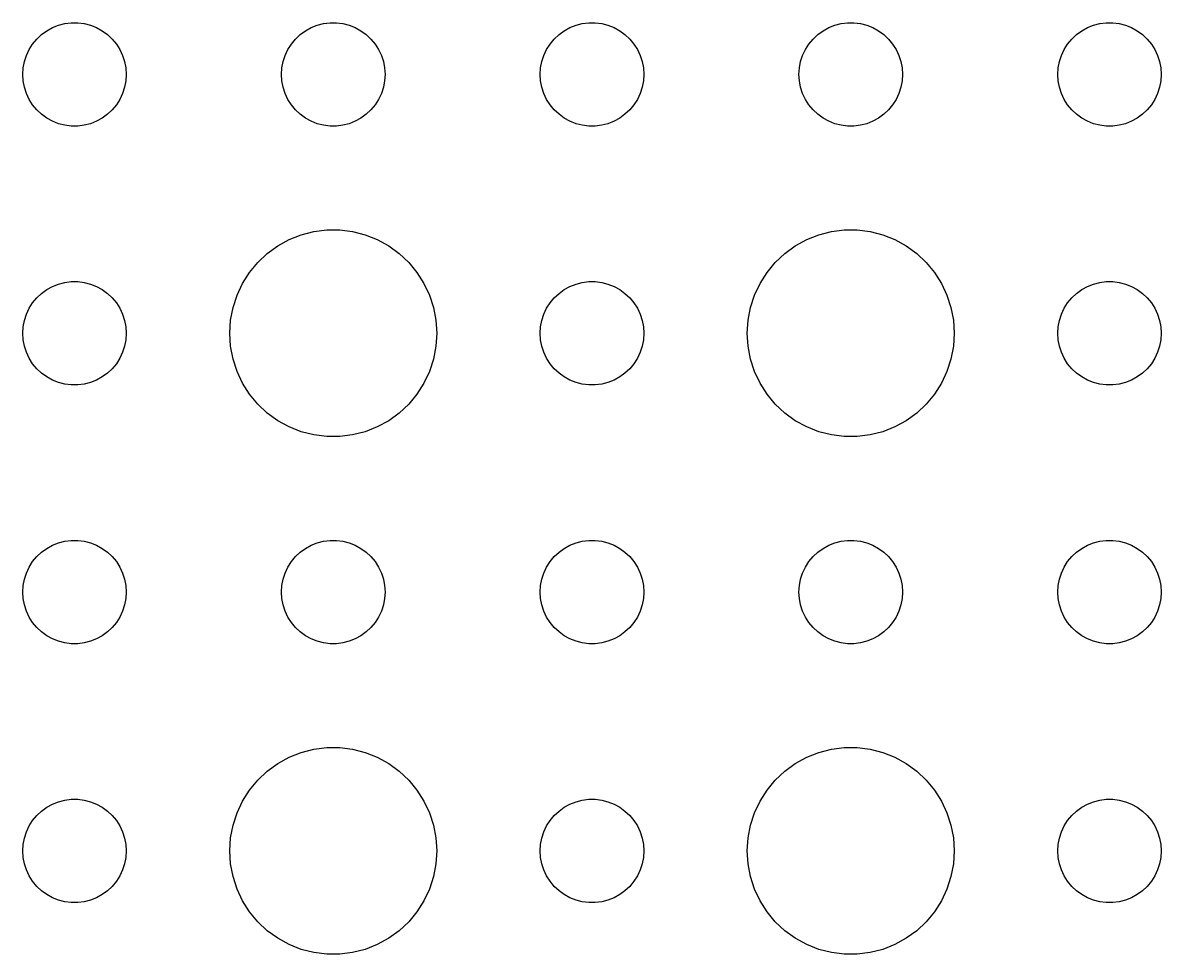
# Model space of a CAD drawing. Header units: metres. Extents: x -74 to 74, y -52 to 52.
# Drawn here: x -1.5 to 31.5, y -2.99 to 24 of the extents above; entities that cross this region are included whole.
import ezdxf

# ---------------------------------------------------------------- set-up
doc = ezdxf.new("R2010")
doc.units = ezdxf.units.M

msp = doc.modelspace()

# ---------------------------------------------------------------- linework, layer by layer
for p, q in [((-0.956131, 23.6558), (-0.803726, 23.7665)), ((-0.803726, 23.7665), (-0.638657, 23.8572)), ((-0.638657, 23.8572), (-0.463516, 23.9266)), ((-0.463516, 23.9266), (-0.281067, 23.9734)), ((-0.281067, 23.9734), (-0.094177, 23.997)), ((-0.094177, 23.997), (0.094177, 23.997)), ((0.094177, 23.997), (0.281067, 23.9734)), ((0.281067, 23.9734), (0.463516, 23.9266)), ((0.463516, 23.9266), (0.638657, 23.8572)), ((0.638657, 23.8572), (0.803726, 23.7665)), ((0.803726, 23.7665), (0.956131, 23.6558)), ((6.54385, 23.6558), (6.69626, 23.7665)), ((6.69626, 23.7665), (6.86133, 23.8572)), ((6.86133, 23.8572), (7.03647, 23.9266)), ((7.03647, 23.9266), (7.21892, 23.9734)), ((7.21892, 23.9734), (7.40581, 23.997)), ((7.40581, 23.997), (7.59418, 23.997)), ((7.59418, 23.997), (7.78107, 23.9734)), ((7.78107, 23.9734), (7.96352, 23.9266)), ((7.96352, 23.9266), (8.13866, 23.8572)), ((8.13866, 23.8572), (8.30373, 23.7665)), ((8.30373, 23.7665), (8.45613, 23.6558)), ((14.0439, 23.6558), (14.1963, 23.7665)), ((14.1963, 23.7665), (14.3613, 23.8572)), ((14.3613, 23.8572), (14.5365, 23.9266)), ((14.5365, 23.9266), (14.7189, 23.9734)), ((14.7189, 23.9734), (14.9058, 23.997)), ((14.9058, 23.997), (15.0942, 23.997)), ((15.0942, 23.997), (15.2811, 23.9734)), ((15.2811, 23.9734), (15.4635, 23.9266)), ((15.4635, 23.9266), (15.6387, 23.8572)), ((15.6387, 23.8572), (15.8037, 23.7665)), ((15.8037, 23.7665), (15.9561, 23.6558)), ((21.5439, 23.6558), (21.6963, 23.7665)), ((21.6963, 23.7665), (21.8613, 23.8572)), ((21.8613, 23.8572), (22.0365, 23.9266)), ((22.0365, 23.9266), (22.2189, 23.9734)), ((22.2189, 23.9734), (22.4058, 23.997)), ((22.4058, 23.997), (22.5942, 23.997)), ((22.5942, 23.997), (22.7811, 23.9734)), ((22.7811, 23.9734), (22.9635, 23.9266)), ((22.9635, 23.9266), (23.1387, 23.8572)), ((23.1387, 23.8572), (23.3037, 23.7665)), ((23.3037, 23.7665), (23.4561, 23.6558)), ((29.0439, 23.6558), (29.1963, 23.7665)), ((29.1963, 23.7665), (29.3613, 23.8572)), ((29.3613, 23.8572), (29.5365, 23.9266)), ((29.5365, 23.9266), (29.7189, 23.9734)), ((29.7189, 23.9734), (29.9058, 23.997)), ((29.9058, 23.997), (30.0942, 23.997)), ((30.0942, 23.997), (30.2811, 23.9734)), ((30.2811, 23.9734), (30.4635, 23.9266)), ((30.4635, 23.9266), (30.6387, 23.8572)), ((30.6387, 23.8572), (30.8037, 23.7665)), ((30.8037, 23.7665), (30.9561, 23.6558)), ((-1.21352, 23.3817), (-1.09344, 23.5268)), ((-1.09344, 23.5268), (-0.956131, 23.6558)), ((0.956131, 23.6558), (1.09344, 23.5268)), ((1.09344, 23.5268), (1.21352, 23.3817)), ((6.28647, 23.3817), (6.40654, 23.5268)), ((6.40654, 23.5268), (6.54385, 23.6558)), ((8.45613, 23.6558), (8.59344, 23.5268)), ((8.59344, 23.5268), (8.71352, 23.3817)), ((13.7865, 23.3817), (13.9065, 23.5268)), ((13.9065, 23.5268), (14.0439, 23.6558)), ((15.9561, 23.6558), (16.0934, 23.5268)), ((16.0934, 23.5268), (16.2135, 23.3817)), ((21.2865, 23.3817), (21.4065, 23.5268)), ((21.4065, 23.5268), (21.5439, 23.6558)), ((23.4561, 23.6558), (23.5934, 23.5268)), ((23.5934, 23.5268), (23.7135, 23.3817)), ((28.7865, 23.3817), (28.9065, 23.5268)), ((28.9065, 23.5268), (29.0439, 23.6558)), ((30.9561, 23.6558), (31.0934, 23.5268)), ((31.0934, 23.5268), (31.2135, 23.3817)), ((-1.39465, 23.0522), (-1.31445, 23.2226)), ((-1.31445, 23.2226), (-1.21352, 23.3817)), ((1.21352, 23.3817), (1.31445, 23.2226)), ((1.31445, 23.2226), (1.39465, 23.0522)), ((6.10533, 23.0522), (6.18553, 23.2226)), ((6.18553, 23.2226), (6.28647, 23.3817)), ((8.71352, 23.3817), (8.81445, 23.2226)), ((8.81445, 23.2226), (8.89465, 23.0522)), ((13.6053, 23.0522), (13.6855, 23.2226)), ((13.6855, 23.2226), (13.7865, 23.3817)), ((16.2135, 23.3817), (16.3145, 23.2226)), ((16.3145, 23.2226), (16.3947, 23.0522)), ((21.1053, 23.0522), (21.1855, 23.2226)), ((21.1855, 23.2226), (21.2865, 23.3817)), ((23.7135, 23.3817), (23.8145, 23.2226)), ((23.8145, 23.2226), (23.8947, 23.0522)), ((28.6053, 23.0522), (28.6855, 23.2226)), ((28.6855, 23.2226), (28.7865, 23.3817)), ((31.2135, 23.3817), (31.3145, 23.2226)), ((31.3145, 23.2226), (31.3947, 23.0522)), ((-1.48816, 22.688), (-1.45287, 22.873)), ((-1.45287, 22.873), (-1.39465, 23.0522)), ((1.39465, 23.0522), (1.45287, 22.873)), ((1.45287, 22.873), (1.48816, 22.688)), ((6.01183, 22.688), (6.04712, 22.873)), ((6.04712, 22.873), (6.10533, 23.0522)), ((8.89465, 23.0522), (8.95287, 22.873)), ((8.95287, 22.873), (8.98816, 22.688)), ((13.5118, 22.688), (13.5471, 22.873)), ((13.5471, 22.873), (13.6053, 23.0522)), ((16.3947, 23.0522), (16.4529, 22.873)), ((16.4529, 22.873), (16.4882, 22.688)), ((21.0118, 22.688), (21.0471, 22.873)), ((21.0471, 22.873), (21.1053, 23.0522)), ((23.8947, 23.0522), (23.9529, 22.873)), ((23.9529, 22.873), (23.9882, 22.688)), ((28.5118, 22.688), (28.5471, 22.873)), ((28.5471, 22.873), (28.6053, 23.0522)), ((31.3947, 23.0522), (31.4529, 22.873)), ((31.4529, 22.873), (31.4882, 22.688)), ((-1.5, 22.5), (-1.48816, 22.688)), ((-1.48816, 22.312), (-1.5, 22.5)), ((1.48816, 22.688), (1.5, 22.5)), ((1.5, 22.5), (1.48816, 22.312)), ((6, 22.5), (6.01183, 22.688)), ((6.01183, 22.312), (6, 22.5)), ((8.98816, 22.688), (9, 22.5)), ((9, 22.5), (8.98816, 22.312)), ((13.5, 22.5), (13.5118, 22.688)), ((13.5118, 22.312), (13.5, 22.5)), ((16.4882, 22.688), (16.5, 22.5)), ((16.5, 22.5), (16.4882, 22.312)), ((21, 22.5), (21.0118, 22.688)), ((21.0118, 22.312), (21, 22.5)), ((23.9882, 22.688), (24, 22.5)), ((24, 22.5), (23.9882, 22.312)), ((28.5, 22.5), (28.5118, 22.688)), ((28.5118, 22.312), (28.5, 22.5)), ((31.4882, 22.688), (31.5, 22.5)), ((31.5, 22.5), (31.4882, 22.312)), ((-1.45287, 22.127), (-1.48816, 22.312)), ((-1.39465, 21.9478), (-1.45287, 22.127)), ((1.45287, 22.127), (1.39465, 21.9478)), ((1.48816, 22.312), (1.45287, 22.127)), ((6.04712, 22.127), (6.01183, 22.312)), ((6.10533, 21.9478), (6.04712, 22.127)), ((8.95287, 22.127), (8.89465, 21.9478)), ((8.98816, 22.312), (8.95287, 22.127)), ((13.5471, 22.127), (13.5118, 22.312)), ((13.6053, 21.9478), (13.5471, 22.127)), ((16.4529, 22.127), (16.3947, 21.9478)), ((16.4882, 22.312), (16.4529, 22.127)), ((21.0471, 22.127), (21.0118, 22.312)), ((21.1053, 21.9478), (21.0471, 22.127)), ((23.9529, 22.127), (23.8947, 21.9478)), ((23.9882, 22.312), (23.9529, 22.127)), ((28.5471, 22.127), (28.5118, 22.312)), ((28.6053, 21.9478), (28.5471, 22.127)), ((31.4529, 22.127), (31.3947, 21.9478)), ((31.4882, 22.312), (31.4529, 22.127)), ((-1.31445, 21.7774), (-1.39465, 21.9478)), ((1.39465, 21.9478), (1.31445, 21.7774)), ((6.18553, 21.7774), (6.10533, 21.9478)), ((8.89465, 21.9478), (8.81445, 21.7774)), ((13.6855, 21.7774), (13.6053, 21.9478)), ((16.3947, 21.9478), (16.3145, 21.7774)), ((21.1855, 21.7774), (21.1053, 21.9478)), ((23.8947, 21.9478), (23.8145, 21.7774)), ((28.6855, 21.7774), (28.6053, 21.9478)), ((31.3947, 21.9478), (31.3145, 21.7774)), ((-1.21352, 21.6183), (-1.31445, 21.7774)), ((-1.09344, 21.4732), (-1.21352, 21.6183)), ((-0.956131, 21.3442), (-1.09344, 21.4732)), ((1.09344, 21.4732), (0.956131, 21.3442)), ((1.21352, 21.6183), (1.09344, 21.4732)), ((1.31445, 21.7774), (1.21352, 21.6183)), ((6.28647, 21.6183), (6.18553, 21.7774)), ((6.40654, 21.4732), (6.28647, 21.6183)), ((6.54385, 21.3442), (6.40654, 21.4732)), ((8.59344, 21.4732), (8.45613, 21.3442)), ((8.71352, 21.6183), (8.59344, 21.4732)), ((8.81445, 21.7774), (8.71352, 21.6183)), ((13.7865, 21.6183), (13.6855, 21.7774)), ((13.9065, 21.4732), (13.7865, 21.6183)), ((14.0439, 21.3442), (13.9065, 21.4732)), ((16.0934, 21.4732), (15.9561, 21.3442)), ((16.2135, 21.6183), (16.0934, 21.4732)), ((16.3145, 21.7774), (16.2135, 21.6183)), ((21.2865, 21.6183), (21.1855, 21.7774)), ((21.4065, 21.4732), (21.2865, 21.6183)), ((21.5439, 21.3442), (21.4065, 21.4732)), ((23.5934, 21.4732), (23.4561, 21.3442)), ((23.7135, 21.6183), (23.5934, 21.4732)), ((23.8145, 21.7774), (23.7135, 21.6183)), ((28.7865, 21.6183), (28.6855, 21.7774)), ((28.9065, 21.4732), (28.7865, 21.6183)), ((29.0439, 21.3442), (28.9065, 21.4732)), ((31.0934, 21.4732), (30.9561, 21.3442)), ((31.2135, 21.6183), (31.0934, 21.4732)), ((31.3145, 21.7774), (31.2135, 21.6183)), ((-0.803726, 21.2335), (-0.956131, 21.3442)), ((-0.638657, 21.1427), (-0.803726, 21.2335)), ((-0.463516, 21.0734), (-0.638657, 21.1427)), ((0.638657, 21.1427), (0.463516, 21.0734)), ((0.803726, 21.2335), (0.638657, 21.1427)), ((0.956131, 21.3442), (0.803726, 21.2335)), ((6.69626, 21.2335), (6.54385, 21.3442)), ((6.86133, 21.1427), (6.69626, 21.2335)), ((7.03647, 21.0734), (6.86133, 21.1427)), ((8.13866, 21.1427), (7.96352, 21.0734)), ((8.30373, 21.2335), (8.13866, 21.1427)), ((8.45613, 21.3442), (8.30373, 21.2335)), ((14.1963, 21.2335), (14.0439, 21.3442)), ((14.3613, 21.1427), (14.1963, 21.2335)), ((14.5365, 21.0734), (14.3613, 21.1427)), ((15.6387, 21.1427), (15.4635, 21.0734)), ((15.8037, 21.2335), (15.6387, 21.1427)), ((15.9561, 21.3442), (15.8037, 21.2335)), ((21.6963, 21.2335), (21.5439, 21.3442)), ((21.8613, 21.1427), (21.6963, 21.2335)), ((22.0365, 21.0734), (21.8613, 21.1427)), ((23.1387, 21.1427), (22.9635, 21.0734)), ((23.3037, 21.2335), (23.1387, 21.1427)), ((23.4561, 21.3442), (23.3037, 21.2335)), ((29.1963, 21.2335), (29.0439, 21.3442)), ((29.3613, 21.1427), (29.1963, 21.2335)), ((29.5365, 21.0734), (29.3613, 21.1427)), ((30.6387, 21.1427), (30.4635, 21.0734)), ((30.8037, 21.2335), (30.6387, 21.1427)), ((30.9561, 21.3442), (30.8037, 21.2335)), ((-0.281067, 21.0266), (-0.463516, 21.0734)), ((-0.094177, 21.003), (-0.281067, 21.0266)), ((0.094177, 21.003), (-0.094177, 21.003)), ((0.281067, 21.0266), (0.094177, 21.003)), ((0.463516, 21.0734), (0.281067, 21.0266)), ((7.21892, 21.0266), (7.03647, 21.0734)), ((7.40581, 21.003), (7.21892, 21.0266)), ((7.59418, 21.003), (7.40581, 21.003)), ((7.78107, 21.0266), (7.59418, 21.003)), ((7.96352, 21.0734), (7.78107, 21.0266)), ((14.7189, 21.0266), (14.5365, 21.0734)), ((14.9058, 21.003), (14.7189, 21.0266)), ((15.0942, 21.003), (14.9058, 21.003)), ((15.2811, 21.0266), (15.0942, 21.003)), ((15.4635, 21.0734), (15.2811, 21.0266)), ((22.2189, 21.0266), (22.0365, 21.0734)), ((22.4058, 21.003), (22.2189, 21.0266)), ((22.5942, 21.003), (22.4058, 21.003)), ((22.7811, 21.0266), (22.5942, 21.003)), ((22.9635, 21.0734), (22.7811, 21.0266)), ((29.7189, 21.0266), (29.5365, 21.0734)), ((29.9058, 21.003), (29.7189, 21.0266)), ((30.0942, 21.003), (29.9058, 21.003)), ((30.2811, 21.0266), (30.0942, 21.003)), ((30.4635, 21.0734), (30.2811, 21.0266)), ((6.22266, 17.7145), (6.57294, 17.8532)), ((6.57294, 17.8532), (6.93785, 17.9469)), ((6.93785, 17.9469), (7.31161, 17.9941)), ((7.31161, 17.9941), (7.68837, 17.9941)), ((7.68837, 17.9941), (8.06213, 17.9469)), ((8.06213, 17.9469), (8.42705, 17.8532)), ((8.42705, 17.8532), (8.77733, 17.7145)), ((21.2227, 17.7145), (21.5729, 17.8532)), ((21.5729, 17.8532), (21.9379, 17.9469)), ((21.9379, 17.9469), (22.3116, 17.9941)), ((22.3116, 17.9941), (22.6884, 17.9941)), ((22.6884, 17.9941), (23.0621, 17.9469)), ((23.0621, 17.9469), (23.427, 17.8532)), ((23.427, 17.8532), (23.7773, 17.7145)), ((5.58772, 17.3115), (5.89252, 17.533)), ((5.89252, 17.533), (6.22266, 17.7145)), ((8.77733, 17.7145), (9.10747, 17.533)), ((9.10747, 17.533), (9.41226, 17.3115)), ((20.5877, 17.3115), (20.8925, 17.533)), ((20.8925, 17.533), (21.2227, 17.7145)), ((23.7773, 17.7145), (24.1075, 17.533)), ((24.1075, 17.533), (24.4123, 17.3115)), ((5.31308, 17.0536), (5.58772, 17.3115)), ((9.41226, 17.3115), (9.6869, 17.0536)), ((20.3131, 17.0536), (20.5877, 17.3115)), ((24.4123, 17.3115), (24.6869, 17.0536)), ((5.07294, 16.7634), (5.31308, 17.0536)), ((9.6869, 17.0536), (9.92705, 16.7634)), ((20.0729, 16.7634), (20.3131, 17.0536)), ((24.6869, 17.0536), (24.927, 16.7634)), ((4.87108, 16.4453), (5.07294, 16.7634)), ((9.92705, 16.7634), (10.1289, 16.4453)), ((19.8711, 16.4453), (20.0729, 16.7634)), ((24.927, 16.7634), (25.1289, 16.4453)), ((-0.956131, 16.1558), (-0.803726, 16.2665)), ((-0.803726, 16.2665), (-0.638657, 16.3572)), ((-0.638657, 16.3572), (-0.463516, 16.4266)), ((-0.463516, 16.4266), (-0.281067, 16.4734)), ((-0.281067, 16.4734), (-0.094177, 16.497)), ((-0.094177, 16.497), (0.094177, 16.497)), ((0.094177, 16.497), (0.281067, 16.4734)), ((0.281067, 16.4734), (0.463516, 16.4266)), ((0.463516, 16.4266), (0.638657, 16.3572)), ((0.638657, 16.3572), (0.803726, 16.2665)), ((0.803726, 16.2665), (0.956131, 16.1558)), ((4.71066, 16.1044), (4.87108, 16.4453)), ((10.1289, 16.4453), (10.2893, 16.1044)), ((14.0439, 16.1558), (14.1963, 16.2665)), ((14.1963, 16.2665), (14.3613, 16.3572)), ((14.3613, 16.3572), (14.5365, 16.4266)), ((14.5365, 16.4266), (14.7189, 16.4734)), ((14.7189, 16.4734), (14.9058, 16.497)), ((14.9058, 16.497), (15.0942, 16.497)), ((15.0942, 16.497), (15.2811, 16.4734)), ((15.2811, 16.4734), (15.4635, 16.4266)), ((15.4635, 16.4266), (15.6387, 16.3572)), ((15.6387, 16.3572), (15.8037, 16.2665)), ((15.8037, 16.2665), (15.9561, 16.1558)), ((19.7107, 16.1044), (19.8711, 16.4453)), ((25.1289, 16.4453), (25.2893, 16.1044)), ((29.0439, 16.1558), (29.1963, 16.2665)), ((29.1963, 16.2665), (29.3613, 16.3572)), ((29.3613, 16.3572), (29.5365, 16.4266)), ((29.5365, 16.4266), (29.7189, 16.4734)), ((29.7189, 16.4734), (29.9058, 16.497)), ((29.9058, 16.497), (30.0942, 16.497)), ((30.0942, 16.497), (30.2811, 16.4734)), ((30.2811, 16.4734), (30.4635, 16.4266)), ((30.4635, 16.4266), (30.6387, 16.3572)), ((30.6387, 16.3572), (30.8037, 16.2665)), ((30.8037, 16.2665), (30.9561, 16.1558)), ((-1.31445, 15.7226), (-1.21352, 15.8817)), ((-1.21352, 15.8817), (-1.09344, 16.0268)), ((-1.09344, 16.0268), (-0.956131, 16.1558)), ((0.956131, 16.1558), (1.09344, 16.0268)), ((1.09344, 16.0268), (1.21352, 15.8817)), ((1.21352, 15.8817), (1.31445, 15.7226)), ((4.59424, 15.7461), (4.71066, 16.1044)), ((10.2893, 16.1044), (10.4057, 15.7461)), ((13.6855, 15.7226), (13.7865, 15.8817)), ((13.7865, 15.8817), (13.9065, 16.0268)), ((13.9065, 16.0268), (14.0439, 16.1558)), ((15.9561, 16.1558), (16.0934, 16.0268)), ((16.0934, 16.0268), (16.2135, 15.8817)), ((16.2135, 15.8817), (16.3145, 15.7226)), ((19.5942, 15.7461), (19.7107, 16.1044)), ((25.2893, 16.1044), (25.4057, 15.7461)), ((28.6855, 15.7226), (28.7865, 15.8817)), ((28.7865, 15.8817), (28.9065, 16.0268)), ((28.9065, 16.0268), (29.0439, 16.1558)), ((30.9561, 16.1558), (31.0934, 16.0268)), ((31.0934, 16.0268), (31.2135, 15.8817)), ((31.2135, 15.8817), (31.3145, 15.7226)), ((-1.45287, 15.373), (-1.39465, 15.5522)), ((-1.39465, 15.5522), (-1.31445, 15.7226)), ((1.31445, 15.7226), (1.39465, 15.5522)), ((1.39465, 15.5522), (1.45287, 15.373)), ((4.52365, 15.376), (4.59424, 15.7461)), ((10.4057, 15.7461), (10.4763, 15.376)), ((13.5471, 15.373), (13.6053, 15.5522)), ((13.6053, 15.5522), (13.6855, 15.7226)), ((16.3145, 15.7226), (16.3947, 15.5522)), ((16.3947, 15.5522), (16.4529, 15.373)), ((19.5237, 15.376), (19.5942, 15.7461)), ((25.4057, 15.7461), (25.4763, 15.376)), ((28.5471, 15.373), (28.6053, 15.5522)), ((28.6053, 15.5522), (28.6855, 15.7226)), ((31.3145, 15.7226), (31.3947, 15.5522)), ((31.3947, 15.5522), (31.4529, 15.373)), ((-1.5, 15), (-1.48816, 15.188)), ((-1.48816, 15.188), (-1.45287, 15.373)), ((1.45287, 15.373), (1.48816, 15.188)), ((1.48816, 15.188), (1.5, 15)), ((4.5, 15), (4.52365, 15.376)), ((10.4763, 15.376), (10.5, 15)), ((13.5, 15), (13.5118, 15.188)), ((13.5118, 15.188), (13.5471, 15.373)), ((16.4529, 15.373), (16.4882, 15.188)), ((16.4882, 15.188), (16.5, 15)), ((19.5, 15), (19.5237, 15.376)), ((25.4763, 15.376), (25.5, 15)), ((28.5, 15), (28.5118, 15.188)), ((28.5118, 15.188), (28.5471, 15.373)), ((31.4529, 15.373), (31.4882, 15.188)), ((31.4882, 15.188), (31.5, 15)), ((-1.48816, 14.812), (-1.5, 15)), ((1.5, 15), (1.48816, 14.812)), ((4.52365, 14.624), (4.5, 15)), ((10.5, 15), (10.4763, 14.624)), ((13.5118, 14.812), (13.5, 15)), ((16.5, 15), (16.4882, 14.812)), ((19.5237, 14.624), (19.5, 15)), ((25.5, 15), (25.4763, 14.624)), ((28.5118, 14.812), (28.5, 15)), ((31.5, 15), (31.4882, 14.812)), ((-1.45287, 14.627), (-1.48816, 14.812)), ((-1.39465, 14.4478), (-1.45287, 14.627)), ((1.45287, 14.627), (1.39465, 14.4478)), ((1.48816, 14.812), (1.45287, 14.627)), ((4.59424, 14.2539), (4.52365, 14.624)), ((10.4763, 14.624), (10.4057, 14.2539)), ((13.5471, 14.627), (13.5118, 14.812)), ((13.6053, 14.4478), (13.5471, 14.627)), ((16.4529, 14.627), (16.3947, 14.4478)), ((16.4882, 14.812), (16.4529, 14.627)), ((19.5942, 14.2539), (19.5237, 14.624)), ((25.4763, 14.624), (25.4057, 14.2539)), ((28.5471, 14.627), (28.5118, 14.812)), ((28.6053, 14.4478), (28.5471, 14.627)), ((31.4529, 14.627), (31.3947, 14.4478)), ((31.4882, 14.812), (31.4529, 14.627)), ((-1.31445, 14.2774), (-1.39465, 14.4478)), ((-1.21352, 14.1183), (-1.31445, 14.2774)), ((1.31445, 14.2774), (1.21352, 14.1183)), ((1.39465, 14.4478), (1.31445, 14.2774)), ((4.71066, 13.8956), (4.59424, 14.2539)), ((10.4057, 14.2539), (10.2893, 13.8956)), ((13.6855, 14.2774), (13.6053, 14.4478)), ((13.7865, 14.1183), (13.6855, 14.2774)), ((16.3145, 14.2774), (16.2135, 14.1183)), ((16.3947, 14.4478), (16.3145, 14.2774)), ((19.7107, 13.8956), (19.5942, 14.2539)), ((25.4057, 14.2539), (25.2893, 13.8956)), ((28.6855, 14.2774), (28.6053, 14.4478)), ((28.7865, 14.1183), (28.6855, 14.2774)), ((31.3145, 14.2774), (31.2135, 14.1183)), ((31.3947, 14.4478), (31.3145, 14.2774)), ((-1.09344, 13.9732), (-1.21352, 14.1183)), ((-0.956131, 13.8442), (-1.09344, 13.9732)), ((1.09344, 13.9732), (0.956131, 13.8442)), ((1.21352, 14.1183), (1.09344, 13.9732)), ((4.87108, 13.5547), (4.71066, 13.8956)), ((10.2893, 13.8956), (10.1289, 13.5547)), ((13.9065, 13.9732), (13.7865, 14.1183)), ((14.0439, 13.8442), (13.9065, 13.9732)), ((16.0934, 13.9732), (15.9561, 13.8442)), ((16.2135, 14.1183), (16.0934, 13.9732)), ((19.8711, 13.5547), (19.7107, 13.8956)), ((25.2893, 13.8956), (25.1289, 13.5547)), ((28.9065, 13.9732), (28.7865, 14.1183)), ((29.0439, 13.8442), (28.9065, 13.9732)), ((31.0934, 13.9732), (30.9561, 13.8442)), ((31.2135, 14.1183), (31.0934, 13.9732)), ((-0.803726, 13.7335), (-0.956131, 13.8442)), ((-0.638657, 13.6427), (-0.803726, 13.7335)), ((-0.463516, 13.5734), (-0.638657, 13.6427)), ((-0.281067, 13.5266), (-0.463516, 13.5734)), ((0.463516, 13.5734), (0.281067, 13.5266)), ((0.638657, 13.6427), (0.463516, 13.5734)), ((0.803726, 13.7335), (0.638657, 13.6427)), ((0.956131, 13.8442), (0.803726, 13.7335)), ((5.07294, 13.2366), (4.87108, 13.5547)), ((10.1289, 13.5547), (9.92705, 13.2366)), ((14.1963, 13.7335), (14.0439, 13.8442)), ((14.3613, 13.6427), (14.1963, 13.7335)), ((14.5365, 13.5734), (14.3613, 13.6427)), ((14.7189, 13.5266), (14.5365, 13.5734)), ((15.4635, 13.5734), (15.2811, 13.5266)), ((15.6387, 13.6427), (15.4635, 13.5734)), ((15.8037, 13.7335), (15.6387, 13.6427)), ((15.9561, 13.8442), (15.8037, 13.7335)), ((20.0729, 13.2366), (19.8711, 13.5547)), ((25.1289, 13.5547), (24.927, 13.2366)), ((29.1963, 13.7335), (29.0439, 13.8442)), ((29.3613, 13.6427), (29.1963, 13.7335)), ((29.5365, 13.5734), (29.3613, 13.6427)), ((29.7189, 13.5266), (29.5365, 13.5734)), ((30.4635, 13.5734), (30.2811, 13.5266)), ((30.6387, 13.6427), (30.4635, 13.5734)), ((30.8037, 13.7335), (30.6387, 13.6427)), ((30.9561, 13.8442), (30.8037, 13.7335)), ((-0.094177, 13.5029), (-0.281067, 13.5266)), ((0.094177, 13.5029), (-0.094177, 13.5029)), ((0.281067, 13.5266), (0.094177, 13.5029)), ((5.31308, 12.9464), (5.07294, 13.2366)), ((9.92705, 13.2366), (9.6869, 12.9464)), ((14.9058, 13.5029), (14.7189, 13.5266)), ((15.0942, 13.5029), (14.9058, 13.5029)), ((15.2811, 13.5266), (15.0942, 13.5029)), ((20.3131, 12.9464), (20.0729, 13.2366)), ((24.927, 13.2366), (24.6869, 12.9464)), ((29.9058, 13.5029), (29.7189, 13.5266)), ((30.0942, 13.5029), (29.9058, 13.5029)), ((30.2811, 13.5266), (30.0942, 13.5029)), ((5.58772, 12.6884), (5.31308, 12.9464)), ((9.6869, 12.9464), (9.41226, 12.6884)), ((20.5877, 12.6884), (20.3131, 12.9464)), ((24.6869, 12.9464), (24.4123, 12.6884)), ((5.89252, 12.467), (5.58772, 12.6884)), ((9.41226, 12.6884), (9.10747, 12.467)), ((20.8925, 12.467), (20.5877, 12.6884)), ((24.4123, 12.6884), (24.1075, 12.467)), ((6.22266, 12.2855), (5.89252, 12.467)), ((6.57294, 12.1468), (6.22266, 12.2855)), ((8.77733, 12.2855), (8.42705, 12.1468)), ((9.10747, 12.467), (8.77733, 12.2855)), ((21.2227, 12.2855), (20.8925, 12.467)), ((21.5729, 12.1468), (21.2227, 12.2855)), ((23.7773, 12.2855), (23.427, 12.1468)), ((24.1075, 12.467), (23.7773, 12.2855)), ((6.93785, 12.0531), (6.57294, 12.1468)), ((7.31161, 12.0059), (6.93785, 12.0531)), ((7.68837, 12.0059), (7.31161, 12.0059)), ((8.06213, 12.0531), (7.68837, 12.0059)), ((8.42705, 12.1468), (8.06213, 12.0531)), ((21.9379, 12.0531), (21.5729, 12.1468)), ((22.3116, 12.0059), (21.9379, 12.0531)), ((22.6884, 12.0059), (22.3116, 12.0059)), ((23.0621, 12.0531), (22.6884, 12.0059)), ((23.427, 12.1468), (23.0621, 12.0531)), ((-0.638657, 8.85724), (-0.463516, 8.92657)), ((-0.463516, 8.92657), (-0.281067, 8.97342)), ((-0.281067, 8.97342), (-0.094177, 8.99704)), ((-0.094177, 8.99704), (0.094177, 8.99704)), ((0.094177, 8.99704), (0.281067, 8.97342)), ((0.281067, 8.97342), (0.463516, 8.92657)), ((0.463516, 8.92657), (0.638657, 8.85724)), ((6.86133, 8.85724), (7.03647, 8.92657)), ((7.03647, 8.92657), (7.21892, 8.97342)), ((7.21892, 8.97342), (7.40581, 8.99704)), ((7.40581, 8.99704), (7.59418, 8.99704)), ((7.59418, 8.99704), (7.78107, 8.97342)), ((7.78107, 8.97342), (7.96352, 8.92657)), ((7.96352, 8.92657), (8.13866, 8.85724)), ((14.3613, 8.85724), (14.5365, 8.92657)), ((14.5365, 8.92657), (14.7189, 8.97342)), ((14.7189, 8.97342), (14.9058, 8.99704)), ((14.9058, 8.99704), (15.0942, 8.99704)), ((15.0942, 8.99704), (15.2811, 8.97342)), ((15.2811, 8.97342), (15.4635, 8.92657)), ((15.4635, 8.92657), (15.6387, 8.85724)), ((21.8613, 8.85724), (22.0365, 8.92657)), ((22.0365, 8.92657), (22.2189, 8.97342)), ((22.2189, 8.97342), (22.4058, 8.99704)), ((22.4058, 8.99704), (22.5942, 8.99704)), ((22.5942, 8.99704), (22.7811, 8.97342)), ((22.7811, 8.97342), (22.9635, 8.92657)), ((22.9635, 8.92657), (23.1387, 8.85724)), ((29.3613, 8.85724), (29.5365, 8.92657)), ((29.5365, 8.92657), (29.7189, 8.97342)), ((29.7189, 8.97342), (29.9058, 8.99704)), ((29.9058, 8.99704), (30.0942, 8.99704)), ((30.0942, 8.99704), (30.2811, 8.97342)), ((30.2811, 8.97342), (30.4635, 8.92657)), ((30.4635, 8.92657), (30.6387, 8.85724)), ((-1.09344, 8.52681), (-0.956131, 8.65576)), ((-0.956131, 8.65576), (-0.803726, 8.76648)), ((-0.803726, 8.76648), (-0.638657, 8.85724)), ((0.638657, 8.85724), (0.803726, 8.76648)), ((0.803726, 8.76648), (0.956131, 8.65576)), ((0.956131, 8.65576), (1.09344, 8.52681)), ((6.40654, 8.52681), (6.54385, 8.65576)), ((6.54385, 8.65576), (6.69626, 8.76648)), ((6.69626, 8.76648), (6.86133, 8.85724)), ((8.13866, 8.85724), (8.30373, 8.76648)), ((8.30373, 8.76648), (8.45613, 8.65576)), ((8.45613, 8.65576), (8.59344, 8.52681)), ((13.9065, 8.52681), (14.0439, 8.65576)), ((14.0439, 8.65576), (14.1963, 8.76648)), ((14.1963, 8.76648), (14.3613, 8.85724)), ((15.6387, 8.85724), (15.8037, 8.76648)), ((15.8037, 8.76648), (15.9561, 8.65576)), ((15.9561, 8.65576), (16.0934, 8.52681)), ((21.4065, 8.52681), (21.5439, 8.65576)), ((21.5439, 8.65576), (21.6963, 8.76648)), ((21.6963, 8.76648), (21.8613, 8.85724)), ((23.1387, 8.85724), (23.3037, 8.76648)), ((23.3037, 8.76648), (23.4561, 8.65576)), ((23.4561, 8.65576), (23.5934, 8.52681)), ((28.9065, 8.52681), (29.0439, 8.65576)), ((29.0439, 8.65576), (29.1963, 8.76648)), ((29.1963, 8.76648), (29.3613, 8.85724)), ((30.6387, 8.85724), (30.8037, 8.76648)), ((30.8037, 8.76648), (30.9561, 8.65576)), ((30.9561, 8.65576), (31.0934, 8.52681)), ((-1.31445, 8.22263), (-1.21352, 8.38167)), ((-1.21352, 8.38167), (-1.09344, 8.52681)), ((1.09344, 8.52681), (1.21352, 8.38167)), ((1.21352, 8.38167), (1.31445, 8.22263)), ((6.18553, 8.22263), (6.28647, 8.38167)), ((6.28647, 8.38167), (6.40654, 8.52681)), ((8.59344, 8.52681), (8.71352, 8.38167)), ((8.71352, 8.38167), (8.81445, 8.22263)), ((13.6855, 8.22263), (13.7865, 8.38167)), ((13.7865, 8.38167), (13.9065, 8.52681)), ((16.0934, 8.52681), (16.2135, 8.38167)), ((16.2135, 8.38167), (16.3145, 8.22263)), ((21.1855, 8.22263), (21.2865, 8.38167)), ((21.2865, 8.38167), (21.4065, 8.52681)), ((23.5934, 8.52681), (23.7135, 8.38167)), ((23.7135, 8.38167), (23.8145, 8.22263)), ((28.6855, 8.22263), (28.7865, 8.38167)), ((28.7865, 8.38167), (28.9065, 8.52681)), ((31.0934, 8.52681), (31.2135, 8.38167)), ((31.2135, 8.38167), (31.3145, 8.22263)), ((-1.45287, 7.87303), (-1.39465, 8.05219)), ((-1.39465, 8.05219), (-1.31445, 8.22263)), ((1.31445, 8.22263), (1.39465, 8.05219)), ((1.39465, 8.05219), (1.45287, 7.87303)), ((6.04712, 7.87303), (6.10533, 8.05219)), ((6.10533, 8.05219), (6.18553, 8.22263)), ((8.81445, 8.22263), (8.89465, 8.05219)), ((8.89465, 8.05219), (8.95287, 7.87303)), ((13.5471, 7.87303), (13.6053, 8.05219)), ((13.6053, 8.05219), (13.6855, 8.22263)), ((16.3145, 8.22263), (16.3947, 8.05219)), ((16.3947, 8.05219), (16.4529, 7.87303)), ((21.0471, 7.87303), (21.1053, 8.05219)), ((21.1053, 8.05219), (21.1855, 8.22263)), ((23.8145, 8.22263), (23.8947, 8.05219)), ((23.8947, 8.05219), (23.9529, 7.87303)), ((28.5471, 7.87303), (28.6053, 8.05219)), ((28.6053, 8.05219), (28.6855, 8.22263)), ((31.3145, 8.22263), (31.3947, 8.05219)), ((31.3947, 8.05219), (31.4529, 7.87303)), ((-1.5, 7.5), (-1.48816, 7.68799)), ((-1.48816, 7.68799), (-1.45287, 7.87303)), ((1.45287, 7.87303), (1.48816, 7.68799)), ((1.48816, 7.68799), (1.5, 7.5)), ((6, 7.5), (6.01183, 7.68799)), ((6.01183, 7.68799), (6.04712, 7.87303)), ((8.95287, 7.87303), (8.98816, 7.68799)), ((8.98816, 7.68799), (9, 7.5)), ((13.5, 7.5), (13.5118, 7.68799)), ((13.5118, 7.68799), (13.5471, 7.87303)), ((16.4529, 7.87303), (16.4882, 7.68799)), ((16.4882, 7.68799), (16.5, 7.5)), ((21, 7.5), (21.0118, 7.68799)), ((21.0118, 7.68799), (21.0471, 7.87303)), ((23.9529, 7.87303), (23.9882, 7.68799)), ((23.9882, 7.68799), (24, 7.5)), ((28.5, 7.5), (28.5118, 7.68799)), ((28.5118, 7.68799), (28.5471, 7.87303)), ((31.4529, 7.87303), (31.4882, 7.68799)), ((31.4882, 7.68799), (31.5, 7.5)), ((-1.48816, 7.312), (-1.5, 7.5)), ((-1.45287, 7.12695), (-1.48816, 7.312)), ((1.48816, 7.312), (1.45287, 7.12695)), ((1.5, 7.5), (1.48816, 7.312)), ((6.01183, 7.312), (6, 7.5)), ((6.04712, 7.12695), (6.01183, 7.312)), ((8.98816, 7.312), (8.95287, 7.12695)), ((9, 7.5), (8.98816, 7.312)), ((13.5118, 7.312), (13.5, 7.5)), ((13.5471, 7.12695), (13.5118, 7.312)), ((16.4882, 7.312), (16.4529, 7.12695)), ((16.5, 7.5), (16.4882, 7.312)), ((21.0118, 7.312), (21, 7.5)), ((21.0471, 7.12695), (21.0118, 7.312)), ((23.9882, 7.312), (23.9529, 7.12695)), ((24, 7.5), (23.9882, 7.312)), ((28.5118, 7.312), (28.5, 7.5)), ((28.5471, 7.12695), (28.5118, 7.312)), ((31.4882, 7.312), (31.4529, 7.12695)), ((31.5, 7.5), (31.4882, 7.312)), ((-1.39465, 6.9478), (-1.45287, 7.12695)), ((-1.31445, 6.77736), (-1.39465, 6.9478)), ((1.39465, 6.9478), (1.31445, 6.77736)), ((1.45287, 7.12695), (1.39465, 6.9478)), ((6.10533, 6.9478), (6.04712, 7.12695)), ((6.18553, 6.77736), (6.10533, 6.9478)), ((8.89465, 6.9478), (8.81445, 6.77736)), ((8.95287, 7.12695), (8.89465, 6.9478)), ((13.6053, 6.9478), (13.5471, 7.12695)), ((13.6855, 6.77736), (13.6053, 6.9478)), ((16.3947, 6.9478), (16.3145, 6.77736)), ((16.4529, 7.12695), (16.3947, 6.9478)), ((21.1053, 6.9478), (21.0471, 7.12695)), ((21.1855, 6.77736), (21.1053, 6.9478)), ((23.8947, 6.9478), (23.8145, 6.77736)), ((23.9529, 7.12695), (23.8947, 6.9478)), ((28.6053, 6.9478), (28.5471, 7.12695)), ((28.6855, 6.77736), (28.6053, 6.9478)), ((31.3947, 6.9478), (31.3145, 6.77736)), ((31.4529, 7.12695), (31.3947, 6.9478)), ((-1.21352, 6.61832), (-1.31445, 6.77736)), ((-1.09344, 6.47318), (-1.21352, 6.61832)), ((1.21352, 6.61832), (1.09344, 6.47318)), ((1.31445, 6.77736), (1.21352, 6.61832)), ((6.28647, 6.61832), (6.18553, 6.77736)), ((6.40654, 6.47318), (6.28647, 6.61832)), ((8.71352, 6.61832), (8.59344, 6.47318)), ((8.81445, 6.77736), (8.71352, 6.61832)), ((13.7865, 6.61832), (13.6855, 6.77736)), ((13.9065, 6.47318), (13.7865, 6.61832)), ((16.2135, 6.61832), (16.0934, 6.47318)), ((16.3145, 6.77736), (16.2135, 6.61832)), ((21.2865, 6.61832), (21.1855, 6.77736)), ((21.4065, 6.47318), (21.2865, 6.61832)), ((23.7135, 6.61832), (23.5934, 6.47318)), ((23.8145, 6.77736), (23.7135, 6.61832)), ((28.7865, 6.61832), (28.6855, 6.77736)), ((28.9065, 6.47318), (28.7865, 6.61832)), ((31.2135, 6.61832), (31.0934, 6.47318)), ((31.3145, 6.77736), (31.2135, 6.61832)), ((-0.956131, 6.34422), (-1.09344, 6.47318)), ((-0.803726, 6.23351), (-0.956131, 6.34422)), ((0.956131, 6.34422), (0.803726, 6.23351)), ((1.09344, 6.47318), (0.956131, 6.34422)), ((6.54385, 6.34422), (6.40654, 6.47318)), ((6.69626, 6.23351), (6.54385, 6.34422)), ((8.45613, 6.34422), (8.30373, 6.23351)), ((8.59344, 6.47318), (8.45613, 6.34422)), ((14.0439, 6.34422), (13.9065, 6.47318)), ((14.1963, 6.23351), (14.0439, 6.34422)), ((15.9561, 6.34422), (15.8037, 6.23351)), ((16.0934, 6.47318), (15.9561, 6.34422)), ((21.5439, 6.34422), (21.4065, 6.47318)), ((21.6963, 6.23351), (21.5439, 6.34422)), ((23.4561, 6.34422), (23.3037, 6.23351)), ((23.5934, 6.47318), (23.4561, 6.34422)), ((29.0439, 6.34422), (28.9065, 6.47318)), ((29.1963, 6.23351), (29.0439, 6.34422)), ((30.9561, 6.34422), (30.8037, 6.23351)), ((31.0934, 6.47318), (30.9561, 6.34422)), ((-0.638657, 6.14275), (-0.803726, 6.23351)), ((-0.463516, 6.07341), (-0.638657, 6.14275)), ((-0.281067, 6.02657), (-0.463516, 6.07341)), ((-0.094177, 6.00294), (-0.281067, 6.02657)), ((0.094177, 6.00294), (-0.094177, 6.00294)), ((0.281067, 6.02657), (0.094177, 6.00294)), ((0.463516, 6.07341), (0.281067, 6.02657)), ((0.638657, 6.14275), (0.463516, 6.07341)), ((0.803726, 6.23351), (0.638657, 6.14275)), ((6.86133, 6.14275), (6.69626, 6.23351)), ((7.03647, 6.07341), (6.86133, 6.14275)), ((7.21892, 6.02657), (7.03647, 6.07341)), ((7.40581, 6.00294), (7.21892, 6.02657)), ((7.59418, 6.00294), (7.40581, 6.00294)), ((7.78107, 6.02657), (7.59418, 6.00294)), ((7.96352, 6.07341), (7.78107, 6.02657)), ((8.13866, 6.14275), (7.96352, 6.07341)), ((8.30373, 6.23351), (8.13866, 6.14275)), ((14.3613, 6.14275), (14.1963, 6.23351)), ((14.5365, 6.07341), (14.3613, 6.14275)), ((14.7189, 6.02657), (14.5365, 6.07341)), ((14.9058, 6.00294), (14.7189, 6.02657)), ((15.0942, 6.00294), (14.9058, 6.00294)), ((15.2811, 6.02657), (15.0942, 6.00294)), ((15.4635, 6.07341), (15.2811, 6.02657)), ((15.6387, 6.14275), (15.4635, 6.07341)), ((15.8037, 6.23351), (15.6387, 6.14275)), ((21.8613, 6.14275), (21.6963, 6.23351)), ((22.0365, 6.07341), (21.8613, 6.14275)), ((22.2189, 6.02657), (22.0365, 6.07341)), ((22.4058, 6.00294), (22.2189, 6.02657)), ((22.5942, 6.00294), (22.4058, 6.00294)), ((22.7811, 6.02657), (22.5942, 6.00294)), ((22.9635, 6.07341), (22.7811, 6.02657)), ((23.1387, 6.14275), (22.9635, 6.07341)), ((23.3037, 6.23351), (23.1387, 6.14275)), ((29.3613, 6.14275), (29.1963, 6.23351)), ((29.5365, 6.07341), (29.3613, 6.14275)), ((29.7189, 6.02657), (29.5365, 6.07341)), ((29.9058, 6.00294), (29.7189, 6.02657)), ((30.0942, 6.00294), (29.9058, 6.00294)), ((30.2811, 6.02657), (30.0942, 6.00294)), ((30.4635, 6.07341), (30.2811, 6.02657)), ((30.6387, 6.14275), (30.4635, 6.07341)), ((30.8037, 6.23351), (30.6387, 6.14275)), ((6.93785, 2.94685), (7.31161, 2.99408)), ((7.31161, 2.99408), (7.68837, 2.99408)), ((7.68837, 2.99408), (8.06213, 2.94685)), ((21.9379, 2.94685), (22.3116, 2.99408)), ((22.3116, 2.99408), (22.6884, 2.99408)), ((22.6884, 2.99408), (23.0621, 2.94685)), ((5.89252, 2.53297), (6.22266, 2.71448)), ((6.22266, 2.71448), (6.57294, 2.85316)), ((6.57294, 2.85316), (6.93785, 2.94685)), ((8.06213, 2.94685), (8.42705, 2.85316)), ((8.42705, 2.85316), (8.77733, 2.71448)), ((8.77733, 2.71448), (9.10747, 2.53297)), ((20.8925, 2.53297), (21.2227, 2.71448)), ((21.2227, 2.71448), (21.5729, 2.85316)), ((21.5729, 2.85316), (21.9379, 2.94685)), ((23.0621, 2.94685), (23.427, 2.85316)), ((23.427, 2.85316), (23.7773, 2.71448)), ((23.7773, 2.71448), (24.1075, 2.53297)), ((5.31308, 2.05363), (5.58772, 2.31154)), ((5.58772, 2.31154), (5.89252, 2.53297)), ((9.10747, 2.53297), (9.41226, 2.31154)), ((9.41226, 2.31154), (9.6869, 2.05363)), ((20.3131, 2.05363), (20.5877, 2.31154)), ((20.5877, 2.31154), (20.8925, 2.53297)), ((24.1075, 2.53297), (24.4123, 2.31154)), ((24.4123, 2.31154), (24.6869, 2.05363)), ((5.07294, 1.76335), (5.31308, 2.05363)), ((9.6869, 2.05363), (9.92705, 1.76335)), ((20.0729, 1.76335), (20.3131, 2.05363)), ((24.6869, 2.05363), (24.927, 1.76335)), ((4.87108, 1.44525), (5.07294, 1.76335)), ((9.92705, 1.76335), (10.1289, 1.44525)), ((19.8711, 1.44525), (20.0729, 1.76335)), ((24.927, 1.76335), (25.1289, 1.44525)), ((-0.803726, 1.26648), (-0.638657, 1.35724)), ((-0.638657, 1.35724), (-0.463516, 1.42657)), ((-0.463516, 1.42657), (-0.281067, 1.47342)), ((-0.281067, 1.47342), (-0.094177, 1.49704)), ((-0.094177, 1.49704), (0.094177, 1.49704)), ((0.094177, 1.49704), (0.281067, 1.47342)), ((0.281067, 1.47342), (0.463516, 1.42657)), ((0.463516, 1.42657), (0.638657, 1.35724)), ((0.638657, 1.35724), (0.803726, 1.26648)), ((4.71066, 1.10437), (4.87108, 1.44525)), ((10.1289, 1.44525), (10.2893, 1.10437)), ((14.1963, 1.26648), (14.3613, 1.35724)), ((14.3613, 1.35724), (14.5365, 1.42657)), ((14.5365, 1.42657), (14.7189, 1.47342)), ((14.7189, 1.47342), (14.9058, 1.49704)), ((14.9058, 1.49704), (15.0942, 1.49704)), ((15.0942, 1.49704), (15.2811, 1.47342)), ((15.2811, 1.47342), (15.4635, 1.42657)), ((15.4635, 1.42657), (15.6387, 1.35724)), ((15.6387, 1.35724), (15.8037, 1.26648)), ((19.7107, 1.10437), (19.8711, 1.44525)), ((25.1289, 1.44525), (25.2893, 1.10437)), ((29.1963, 1.26648), (29.3613, 1.35724)), ((29.3613, 1.35724), (29.5365, 1.42657)), ((29.5365, 1.42657), (29.7189, 1.47342)), ((29.7189, 1.47342), (29.9058, 1.49704)), ((29.9058, 1.49704), (30.0942, 1.49704)), ((30.0942, 1.49704), (30.2811, 1.47342)), ((30.2811, 1.47342), (30.4635, 1.42657)), ((30.4635, 1.42657), (30.6387, 1.35724)), ((30.6387, 1.35724), (30.8037, 1.26648)), ((-1.21352, 0.881668), (-1.09344, 1.02681)), ((-1.09344, 1.02681), (-0.956131, 1.15576)), ((-0.956131, 1.15576), (-0.803726, 1.26648)), ((0.803726, 1.26648), (0.956131, 1.15576)), ((0.956131, 1.15576), (1.09344, 1.02681)), ((1.09344, 1.02681), (1.21352, 0.881668)), ((4.59424, 0.746063), (4.71066, 1.10437)), ((10.2893, 1.10437), (10.4057, 0.746063)), ((13.7865, 0.881668), (13.9065, 1.02681)), ((13.9065, 1.02681), (14.0439, 1.15576)), ((14.0439, 1.15576), (14.1963, 1.26648)), ((15.8037, 1.26648), (15.9561, 1.15576)), ((15.9561, 1.15576), (16.0934, 1.02681)), ((16.0934, 1.02681), (16.2135, 0.881668)), ((19.5942, 0.746063), (19.7107, 1.10437)), ((25.2893, 1.10437), (25.4057, 0.746063)), ((28.7865, 0.881668), (28.9065, 1.02681)), ((28.9065, 1.02681), (29.0439, 1.15576)), ((29.0439, 1.15576), (29.1963, 1.26648)), ((30.8037, 1.26648), (30.9561, 1.15576)), ((30.9561, 1.15576), (31.0934, 1.02681)), ((31.0934, 1.02681), (31.2135, 0.881668)), ((-1.39465, 0.552185), (-1.31445, 0.722626)), ((-1.31445, 0.722626), (-1.21352, 0.881668)), ((1.21352, 0.881668), (1.31445, 0.722626)), ((1.31445, 0.722626), (1.39465, 0.552185)), ((4.52365, 0.375992), (4.59424, 0.746063)), ((10.4057, 0.746063), (10.4763, 0.375992)), ((13.6053, 0.552185), (13.6855, 0.722626)), ((13.6855, 0.722626), (13.7865, 0.881668)), ((16.2135, 0.881668), (16.3145, 0.722626)), ((16.3145, 0.722626), (16.3947, 0.552185)), ((19.5237, 0.375992), (19.5942, 0.746063)), ((25.4057, 0.746063), (25.4763, 0.375992)), ((28.6053, 0.552185), (28.6855, 0.722626)), ((28.6855, 0.722626), (28.7865, 0.881668)), ((31.2135, 0.881668), (31.3145, 0.722626)), ((31.3145, 0.722626), (31.3947, 0.552185)), ((-1.48816, 0.187988), (-1.45287, 0.373032)), ((-1.45287, 0.373032), (-1.39465, 0.552185)), ((1.39465, 0.552185), (1.45287, 0.373032)), ((1.45287, 0.373032), (1.48816, 0.187988)), ((4.5, 0), (4.52365, 0.375992)), ((10.4763, 0.375992), (10.5, 0)), ((13.5118, 0.187988), (13.5471, 0.373032)), ((13.5471, 0.373032), (13.6053, 0.552185)), ((16.3947, 0.552185), (16.4529, 0.373032)), ((16.4529, 0.373032), (16.4882, 0.187988)), ((19.5, 0), (19.5237, 0.375992)), ((25.4763, 0.375992), (25.5, 0)), ((28.5118, 0.187988), (28.5471, 0.373032)), ((28.5471, 0.373032), (28.6053, 0.552185)), ((31.3947, 0.552185), (31.4529, 0.373032)), ((31.4529, 0.373032), (31.4882, 0.187988)), ((-1.5, 0), (-1.48816, 0.187988)), ((-1.48816, -0.187988), (-1.5, 0)), ((1.48816, 0.187988), (1.5, 0)), ((1.5, 0), (1.48816, -0.187988)), ((4.52365, -0.375992), (4.5, 0)), ((10.5, 0), (10.4763, -0.375992)), ((13.5, 0), (13.5118, 0.187988)), ((13.5118, -0.187988), (13.5, 0)), ((16.4882, 0.187988), (16.5, 0)), ((16.5, 0), (16.4882, -0.187988)), ((19.5237, -0.375992), (19.5, 0)), ((25.5, 0), (25.4763, -0.375992)), ((28.5, 0), (28.5118, 0.187988)), ((28.5118, -0.187988), (28.5, 0)), ((31.4882, 0.187988), (31.5, 0)), ((31.5, 0), (31.4882, -0.187988)), ((-1.45287, -0.373032), (-1.48816, -0.187988)), ((1.48816, -0.187988), (1.45287, -0.373032)), ((13.5471, -0.373032), (13.5118, -0.187988)), ((16.4882, -0.187988), (16.4529, -0.373032)), ((28.5471, -0.373032), (28.5118, -0.187988)), ((31.4882, -0.187988), (31.4529, -0.373032)), ((-1.39465, -0.552185), (-1.45287, -0.373032)), ((-1.31445, -0.722626), (-1.39465, -0.552185)), ((1.39465, -0.552185), (1.31445, -0.722626)), ((1.45287, -0.373032), (1.39465, -0.552185)), ((4.59424, -0.746063), (4.52365, -0.375992)), ((10.4763, -0.375992), (10.4057, -0.746063)), ((13.6053, -0.552185), (13.5471, -0.373032)), ((13.6855, -0.722626), (13.6053, -0.552185)), ((16.3947, -0.552185), (16.3145, -0.722626)), ((16.4529, -0.373032), (16.3947, -0.552185)), ((19.5942, -0.746063), (19.5237, -0.375992)), ((25.4763, -0.375992), (25.4057, -0.746063)), ((28.6053, -0.552185), (28.5471, -0.373032)), ((28.6855, -0.722626), (28.6053, -0.552185)), ((31.3947, -0.552185), (31.3145, -0.722626)), ((31.4529, -0.373032), (31.3947, -0.552185)), ((-1.21352, -0.881668), (-1.31445, -0.722626)), ((-1.09344, -1.02681), (-1.21352, -0.881668)), ((1.21352, -0.881668), (1.09344, -1.02681)), ((1.31445, -0.722626), (1.21352, -0.881668)), ((4.71066, -1.10437), (4.59424, -0.746063)), ((10.4057, -0.746063), (10.2893, -1.10437)), ((13.7865, -0.881668), (13.6855, -0.722626)), ((13.9065, -1.02681), (13.7865, -0.881668)), ((16.2135, -0.881668), (16.0934, -1.02681)), ((16.3145, -0.722626), (16.2135, -0.881668)), ((19.7107, -1.10437), (19.5942, -0.746063)), ((25.4057, -0.746063), (25.2893, -1.10437)), ((28.7865, -0.881668), (28.6855, -0.722626)), ((28.9065, -1.02681), (28.7865, -0.881668)), ((31.2135, -0.881668), (31.0934, -1.02681)), ((31.3145, -0.722626), (31.2135, -0.881668)), ((-0.956131, -1.15576), (-1.09344, -1.02681)), ((-0.803726, -1.26648), (-0.956131, -1.15576)), ((-0.638657, -1.35724), (-0.803726, -1.26648)), ((0.803726, -1.26648), (0.638657, -1.35724)), ((0.956131, -1.15576), (0.803726, -1.26648)), ((1.09344, -1.02681), (0.956131, -1.15576)), ((4.87108, -1.44525), (4.71066, -1.10437)), ((10.2893, -1.10437), (10.1289, -1.44525)), ((14.0439, -1.15576), (13.9065, -1.02681)), ((14.1963, -1.26648), (14.0439, -1.15576)), ((14.3613, -1.35724), (14.1963, -1.26648)), ((15.8037, -1.26648), (15.6387, -1.35724)), ((15.9561, -1.15576), (15.8037, -1.26648)), ((16.0934, -1.02681), (15.9561, -1.15576)), ((19.8711, -1.44525), (19.7107, -1.10437)), ((25.2893, -1.10437), (25.1289, -1.44525)), ((29.0439, -1.15576), (28.9065, -1.02681)), ((29.1963, -1.26648), (29.0439, -1.15576)), ((29.3613, -1.35724), (29.1963, -1.26648)), ((30.8037, -1.26648), (30.6387, -1.35724)), ((30.9561, -1.15576), (30.8037, -1.26648)), ((31.0934, -1.02681), (30.9561, -1.15576)), ((-0.463516, -1.42657), (-0.638657, -1.35724)), ((-0.281067, -1.47342), (-0.463516, -1.42657)), ((-0.094177, -1.49704), (-0.281067, -1.47342)), ((0.094177, -1.49704), (-0.094177, -1.49704)), ((0.281067, -1.47342), (0.094177, -1.49704)), ((0.463516, -1.42657), (0.281067, -1.47342)), ((0.638657, -1.35724), (0.463516, -1.42657)), ((5.07294, -1.76335), (4.87108, -1.44525)), ((10.1289, -1.44525), (9.92705, -1.76335)), ((14.5365, -1.42657), (14.3613, -1.35724)), ((14.7189, -1.47342), (14.5365, -1.42657)), ((14.9058, -1.49704), (14.7189, -1.47342)), ((15.0942, -1.49704), (14.9058, -1.49704)), ((15.2811, -1.47342), (15.0942, -1.49704)), ((15.4635, -1.42657), (15.2811, -1.47342)), ((15.6387, -1.35724), (15.4635, -1.42657)), ((20.0729, -1.76335), (19.8711, -1.44525)), ((25.1289, -1.44525), (24.927, -1.76335)), ((29.5365, -1.42657), (29.3613, -1.35724)), ((29.7189, -1.47342), (29.5365, -1.42657)), ((29.9058, -1.49704), (29.7189, -1.47342)), ((30.0942, -1.49704), (29.9058, -1.49704)), ((30.2811, -1.47342), (30.0942, -1.49704)), ((30.4635, -1.42657), (30.2811, -1.47342)), ((30.6387, -1.35724), (30.4635, -1.42657)), ((5.31308, -2.05363), (5.07294, -1.76335)), ((9.92705, -1.76335), (9.6869, -2.05363)), ((20.3131, -2.05363), (20.0729, -1.76335)), ((24.927, -1.76335), (24.6869, -2.05363)), ((5.58772, -2.31154), (5.31308, -2.05363)), ((9.6869, -2.05363), (9.41226, -2.31154)), ((20.5877, -2.31154), (20.3131, -2.05363)), ((24.6869, -2.05363), (24.4123, -2.31154)), ((5.89252, -2.53297), (5.58772, -2.31154)), ((6.22266, -2.71448), (5.89252, -2.53297)), ((9.10747, -2.53297), (8.77733, -2.71448)), ((9.41226, -2.31154), (9.10747, -2.53297)), ((20.8925, -2.53297), (20.5877, -2.31154)), ((21.2227, -2.71448), (20.8925, -2.53297)), ((24.1075, -2.53297), (23.7773, -2.71448)), ((24.4123, -2.31154), (24.1075, -2.53297)), ((6.57294, -2.85316), (6.22266, -2.71448)), ((6.93785, -2.94685), (6.57294, -2.85316)), ((7.31161, -2.99408), (6.93785, -2.94685)), ((8.06213, -2.94685), (7.68837, -2.99408)), ((8.42705, -2.85316), (8.06213, -2.94685)), ((8.77733, -2.71448), (8.42705, -2.85316)), ((21.5729, -2.85316), (21.2227, -2.71448)), ((21.9379, -2.94685), (21.5729, -2.85316)), ((22.3116, -2.99408), (21.9379, -2.94685)), ((23.0621, -2.94685), (22.6884, -2.99408)), ((23.427, -2.85316), (23.0621, -2.94685)), ((23.7773, -2.71448), (23.427, -2.85316)), ((7.68837, -2.99408), (7.31161, -2.99408)), ((22.6884, -2.99408), (22.3116, -2.99408))]:
    msp.add_line(p, q)

doc.saveas('drawing.dxf')
